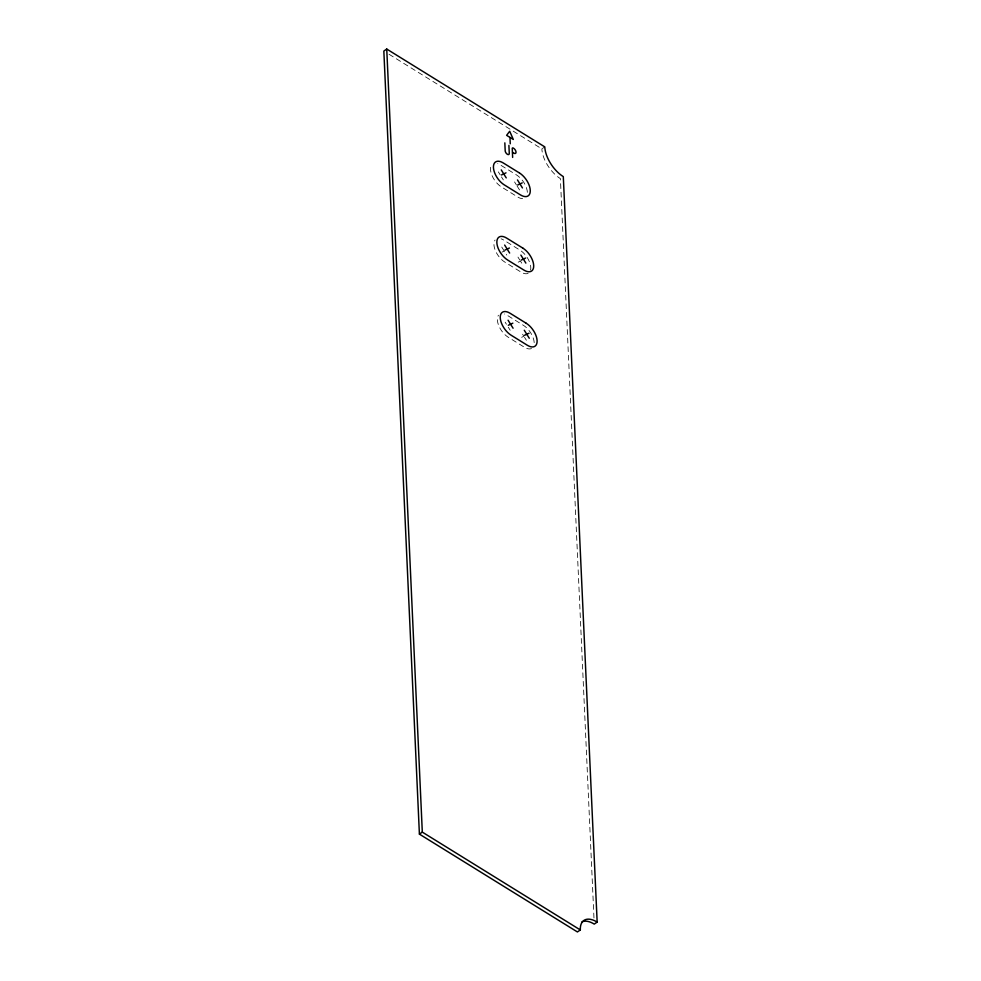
<?xml version="1.0" encoding="UTF-8"?>
<svg xmlns="http://www.w3.org/2000/svg" width="981" height="981" viewBox="0 0 981 981"><rect width="100%" height="100%" fill="white"/><g stroke="black" fill="none" stroke-linecap="round" stroke-linejoin="round"><path stroke-width="0.74" stroke-dasharray="4.91 3.68" d="M389.028 54.262L541.868 148.891L544.774 146.88M501.99 252.117L504.259 251.062M518.201 262.16L520.47 261.105L522.959 265.103M521.61 337.317L523.879 336.262L521.377 332.265M514.559 181.939L516.423 184.943M517.048 185.936L519.55 189.946M498.348 171.896L500.224 174.9M501.463 176.899L503.339 179.903M517.968 257.096L519.844 260.1M501.757 247.065L506.748 255.072M524.504 337.268L526.368 340.26M505.178 322.222L506.417 324.221M508.293 327.225L510.169 330.229M593.971 917.983L560.396 178.628A24.844 12.998 55.4 0 1 541.868 148.891M522.64 198.628A14.494 7.578 55.4 0 1 517.551 196.899L501.34 186.868A14.494 7.578 55.4 0 1 491.665 164.894M527.361 192.325A14.494 7.578 55.4 0 0 516.558 174.974L500.347 164.943A14.494 7.578 55.4 0 0 497.698 163.668M528.109 273.368A14.494 7.578 55.4 0 1 520.96 272.056L504.749 262.025A14.494 7.578 55.4 0 1 495.074 240.051M530.562 270.106A14.494 7.578 55.4 0 0 519.967 250.143L503.756 240.1A14.494 7.578 55.4 0 0 501.107 238.824M531.518 348.525A14.494 7.578 55.4 0 1 524.369 347.225L508.17 337.194A14.494 7.578 55.4 0 1 498.483 315.22M534.191 342.651A14.494 7.578 55.4 0 0 523.376 325.3L507.177 315.269A14.494 7.578 55.4 0 0 504.516 313.981"/><path stroke-width="1.47" d="M386.747 49.05L383.841 51.049L419.402 834.12L577.417 931.95L580.323 929.951A24.844 12.998 55.4 0 1 597.159 922.103L563.302 176.617A24.844 12.998 55.4 0 1 544.774 146.88L386.747 49.05L422.308 832.109L580.323 929.951M419.402 834.12L422.308 832.109M597.159 922.103L594.253 924.102A24.844 12.998 55.4 0 0 581.991 921.87M501.487 174.961L506.012 172.84M517.686 184.992L522.223 182.883M504.896 250.118L509.433 248.009M521.107 260.149L525.632 258.04M508.305 325.275L512.842 323.166M524.516 335.318L529.053 333.209M509.728 137.254L506.625 135.329L509.691 131.258L513.308 139.461L509.973 137.401L510.255 143.778M512.646 152.386L513.86 153.134A3.188 1.668 55.4 0 0 516.018 152.129A3.188 1.668 55.4 0 0 513.639 148.303L513.296 148.094A1.557 0.809 55.4 0 0 512.241 148.585L512.646 157.426M517.465 179.928L522.456 187.935M501.254 169.897L506.245 177.904M520.874 255.097L525.865 263.104M504.663 245.054L509.654 253.061M524.283 330.254L529.274 338.261M508.084 320.223L513.075 328.23M508.906 145.384L509.274 153.343A2.869 1.496 55.4 0 1 507.336 154.25A2.869 1.496 55.4 0 1 505.19 150.816L504.835 142.858M519.464 172.975L503.253 162.944A14.494 7.578 55.4 0 0 493.431 167.518A14.494 7.578 55.4 0 0 504.246 184.857L520.457 194.9A14.494 7.578 55.4 0 0 530.267 190.326A14.494 7.578 55.4 0 0 519.464 172.975M522.873 248.132L506.662 238.101A14.494 7.578 55.4 0 0 496.852 242.675A14.494 7.578 55.4 0 0 507.655 260.026L523.866 270.057A14.494 7.578 55.4 0 0 533.689 265.483A14.494 7.578 55.4 0 0 522.873 248.132M526.282 323.301L510.083 313.258A14.494 7.578 55.4 0 0 500.261 317.844A14.494 7.578 55.4 0 0 511.076 335.183L527.275 345.226A14.494 7.578 55.4 0 0 537.098 340.64A14.494 7.578 55.4 0 0 526.282 323.301"/></g></svg>
